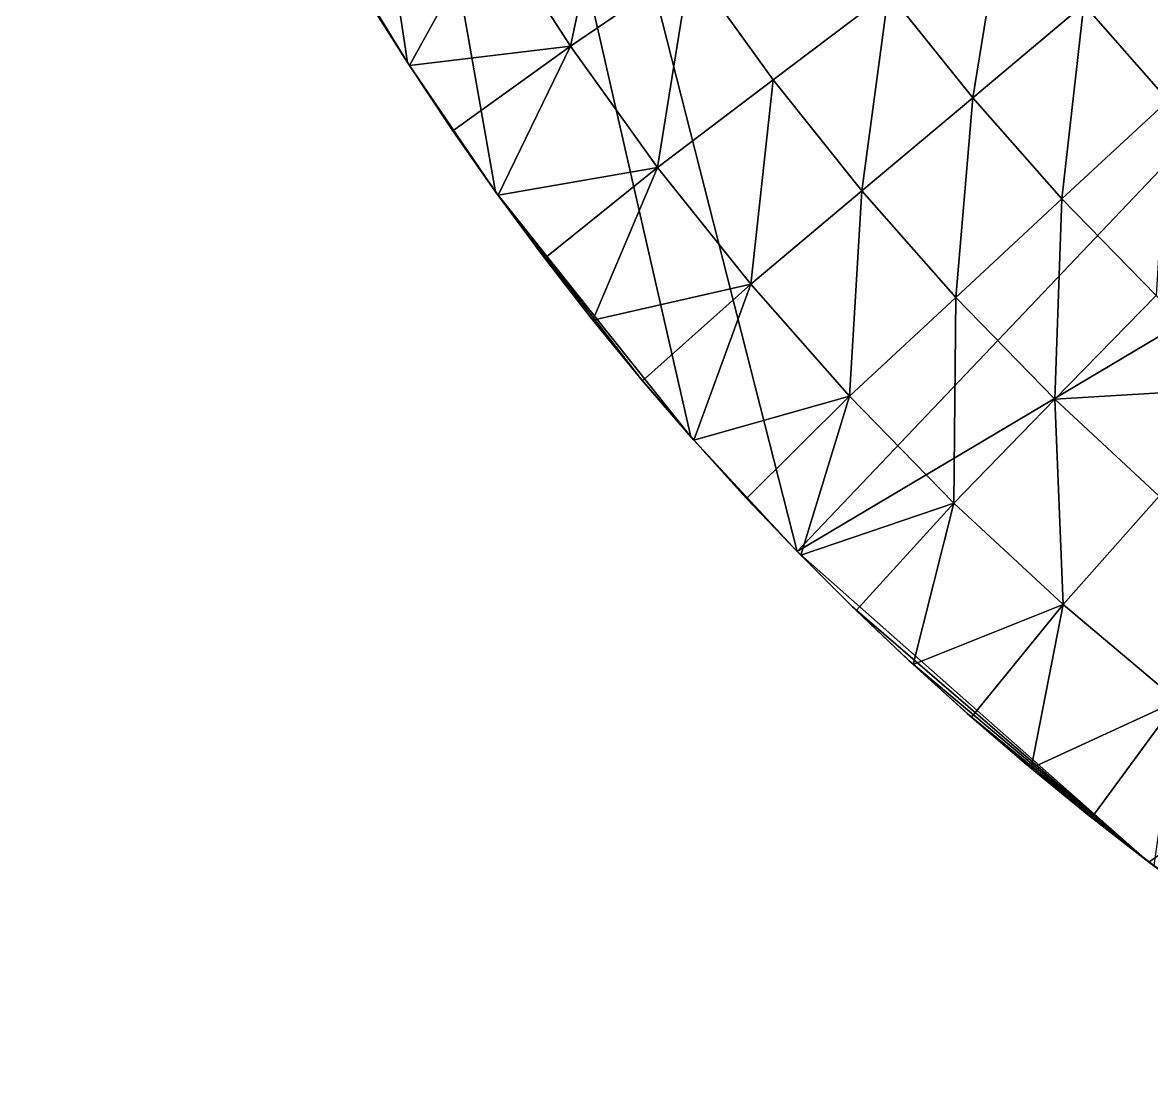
# Model space of a CAD drawing. Header units: millimetres. Extents: x -3250 to 5350, y -3250 to 3250.
# Drawn here: x -3129 to -1960, y -2815 to -1722 of the extents above; entities that cross this region are included whole.
import ezdxf

# ---------------------------------------------------------------- set-up
doc = ezdxf.new("R2010")
doc.units = ezdxf.units.MM
doc.header["$MEASUREMENT"] = 0
doc.layers.add('MESH_3D', color=2, linetype='CONTINUOUS')

msp = doc.modelspace()

# ---------------------------------------------------------------- linework, layer by layer
at = {"layer": 'MESH_3D'}
for points in [[(2150.5, 2436.8, 32500), (-3128.5, 880.2, 32500), (-2326.6, -2269.3, 32500)], [(2150.5, 2436.8, 32500), (-2326.6, -2269.3, 32500), (3105.6, 958, 32500)], [(3105.6, 958, 32500), (-2326.6, -2269.3, 32500), (-1962.4, -2590.7, 32500)], [(3105.6, 958, 32500), (-1962.4, -2590.7, 32500), (-1625, -2814.6, 32500)], [(-3128.5, 880.2, 32500), (-2730.1, -1763.3, 32500), (-2638.8, -1897.2, 32500)], [(-3128.5, 880.2, 32500), (-2436.8, -2150.5, 32500), (-2326.6, -2269.3, 32500)], [(-3128.5, 880.2, 32500), (-2638.8, -1897.2, 32500), (-2436.8, -2150.5, 32500)], [(-3128.5, 880.2, 32500), (-2814.6, -1625, 32500), (-2730.1, -1763.3, 32500)], [(-2561.3, -1746.3, 24800), (-2645.2, -1616.4, 24800), (-2517.2, -1538.2, 24600)], [(-2561.3, -1746.3, 24800), (-2517.2, -1538.2, 24600), (-2437.4, -1661.8, 24600)], [(-2144.9, -1799.8, 24400), (-2232, -1690.7, 24400), (-2112.4, -1600.1, 24200)], [(-2144.9, -1799.8, 24400), (-2112.4, -1600.1, 24200), (-2030, -1703.4, 24200)], [(-2645.2, -1616.4, 24800), (-2728, -1766.5, 25000), (-2771.3, -1697.8, 25000)], [(-2561.3, -1746.3, 24800), (-2728, -1766.5, 25000), (-2645.2, -1616.4, 24800)], [(-2814.6, -1625, 32500), (-2773.2, -1694.7, 32500), (-2730.1, -1763.3, 32500)], [(-1942.6, -1802.5, 24200), (-2030, -1703.4, 24200), (-1874.5, -1654.2, 24000)], [(-2471.1, -1871.8, 24800), (-2561.3, -1746.3, 24800), (-2437.4, -1661.8, 24600)], [(-2471.1, -1871.8, 24800), (-2437.4, -1661.8, 24600), (-2351.5, -1781.2, 24600)], [(-2351.5, -1781.2, 24600), (-2437.4, -1661.8, 24600), (-2232, -1690.7, 24400)], [(-2259.8, -1896.2, 24600), (-2351.5, -1781.2, 24600), (-2232, -1690.7, 24400)], [(-2259.8, -1896.2, 24600), (-2232, -1690.7, 24400), (-2144.9, -1799.8, 24400)], [(-2730.1, -1763.3, 32500), (-2773.2, -1694.7, 32500), (-2771.3, -1697.8, 25000)], [(-2730.1, -1763.3, 32500), (-2771.3, -1697.8, 25000), (-2728, -1766.5, 25000)], [(-2052.5, -1904.5, 24400), (-2144.9, -1799.8, 24400), (-2030, -1703.4, 24200)], [(-2052.5, -1904.5, 24400), (-2030, -1703.4, 24200), (-1942.6, -1802.5, 24200)], [(-2561.3, -1746.3, 24800), (-2683, -1834.1, 25000), (-2728, -1766.5, 25000)], [(-2561.3, -1746.3, 24800), (-2636.3, -1900.6, 25000), (-2683, -1834.1, 25000)], [(-2471.1, -1871.8, 24800), (-2636.3, -1900.6, 25000), (-2561.3, -1746.3, 24800)], [(-2685.3, -1830.8, 32500), (-2730.1, -1763.3, 32500), (-2728, -1766.5, 25000)], [(-2730.1, -1763.3, 32500), (-2685.3, -1830.8, 32500), (-2638.8, -1897.2, 32500)], [(-2685.3, -1830.8, 32500), (-2728, -1766.5, 25000), (-2683, -1834.1, 25000)], [(-2374.7, -1992.6, 24800), (-2471.1, -1871.8, 24800), (-2351.5, -1781.2, 24600)], [(-2374.7, -1992.6, 24800), (-2351.5, -1781.2, 24600), (-2259.8, -1896.2, 24600)], [(-2162.5, -2006.5, 24600), (-2259.8, -1896.2, 24600), (-2144.9, -1799.8, 24400)], [(-2162.5, -2006.5, 24600), (-2144.9, -1799.8, 24400), (-2052.5, -1904.5, 24400)], [(-1955.1, -2004.4, 24400), (-2052.5, -1904.5, 24400), (-1942.6, -1802.5, 24200)], [(-2638.8, -1897.2, 32500), (-2685.3, -1830.8, 32500), (-2683, -1834.1, 25000)], [(-2638.8, -1897.2, 32500), (-2683, -1834.1, 25000), (-2636.3, -1900.6, 25000)], [(-2471.1, -1871.8, 24800), (-2588, -1965.9, 25000), (-2636.3, -1900.6, 25000)], [(-2471.1, -1871.8, 24800), (-2538.1, -2029.9, 25000), (-2588, -1965.9, 25000)], [(-2374.7, -1992.6, 24800), (-2538.1, -2029.9, 25000), (-2471.1, -1871.8, 24800)], [(-2590.7, -1962.4, 32500), (-2638.8, -1897.2, 32500), (-2636.3, -1900.6, 25000)], [(-2638.8, -1897.2, 32500), (-2590.7, -1962.4, 32500), (-2541, -2026.3, 32500)], [(-2638.8, -1897.2, 32500), (-2541, -2026.3, 32500), (-2489.6, -2089.1, 32500)], [(-2638.8, -1897.2, 32500), (-2489.6, -2089.1, 32500), (-2436.8, -2150.5, 32500)], [(-2590.7, -1962.4, 32500), (-2636.3, -1900.6, 25000), (-2588, -1965.9, 25000)], [(-2272.5, -2108.5, 24800), (-2374.7, -1992.6, 24800), (-2259.8, -1896.2, 24600)], [(-2272.5, -2108.5, 24800), (-2259.8, -1896.2, 24600), (-2162.5, -2006.5, 24600)], [(-2059.8, -2111.8, 24600), (-2162.5, -2006.5, 24600), (-2052.5, -1904.5, 24400)], [(-2059.8, -2111.8, 24600), (-2052.5, -1904.5, 24400), (-1955.1, -2004.4, 24400)], [(-2541, -2026.3, 32500), (-2590.7, -1962.4, 32500), (-2588, -1965.9, 25000)], [(-2541, -2026.3, 32500), (-2588, -1965.9, 25000), (-2538.1, -2029.9, 25000)], [(-2374.7, -1992.6, 24800), (-2486.6, -2092.7, 25000), (-2538.1, -2029.9, 25000)], [(-2374.7, -1992.6, 24800), (-2433.6, -2154.1, 25000), (-2486.6, -2092.7, 25000)], [(-2272.5, -2108.5, 24800), (-2433.6, -2154.1, 25000), (-2374.7, -1992.6, 24800)], [(-2164.5, -2219.2, 24800), (-2272.5, -2108.5, 24800), (-2162.5, -2006.5, 24600)], [(-2164.5, -2219.2, 24800), (-2162.5, -2006.5, 24600), (-2059.8, -2111.8, 24600)], [(-2059.8, -2111.8, 24600), (-1955.1, -2004.4, 24400), (-1852.7, -2099.4, 24400)], [(-2489.6, -2089.1, 32500), (-2541, -2026.3, 32500), (-2538.1, -2029.9, 25000)], [(-2489.6, -2089.1, 32500), (-2538.1, -2029.9, 25000), (-2486.6, -2092.7, 25000)], [(-2436.8, -2150.5, 32500), (-2489.6, -2089.1, 32500), (-2486.6, -2092.7, 25000)], [(-2436.8, -2150.5, 32500), (-2486.6, -2092.7, 25000), (-2433.6, -2154.1, 25000)], [(-1952, -2211.9, 24600), (-2059.8, -2111.8, 24600), (-1852.7, -2099.4, 24400)], [(-2272.5, -2108.5, 24800), (-2379, -2214.3, 25000), (-2433.6, -2154.1, 25000)], [(-2272.5, -2108.5, 24800), (-2322.9, -2273, 25000), (-2379, -2214.3, 25000)], [(-2164.5, -2219.2, 24800), (-2322.9, -2273, 25000), (-2272.5, -2108.5, 24800)], [(-2051.2, -2324.3, 24800), (-2164.5, -2219.2, 24800), (-2059.8, -2111.8, 24600)], [(-2051.2, -2324.3, 24800), (-2059.8, -2111.8, 24600), (-1952, -2211.9, 24600)], [(-2382.4, -2210.6, 32500), (-2436.8, -2150.5, 32500), (-2433.6, -2154.1, 25000)], [(-2436.8, -2150.5, 32500), (-2382.4, -2210.6, 32500), (-2326.6, -2269.3, 32500)], [(-2382.4, -2210.6, 32500), (-2433.6, -2154.1, 25000), (-2379, -2214.3, 25000)], [(-2326.6, -2269.3, 32500), (-2382.4, -2210.6, 32500), (-2379, -2214.3, 25000)], [(-2326.6, -2269.3, 32500), (-2379, -2214.3, 25000), (-2322.9, -2273, 25000)], [(-2164.5, -2219.2, 24800), (-2265.4, -2330.3, 25000), (-2322.9, -2273, 25000)], [(-2164.5, -2219.2, 24800), (-2206.5, -2386.2, 25000), (-2265.4, -2330.3, 25000)], [(-2051.2, -2324.3, 24800), (-2206.5, -2386.2, 25000), (-2164.5, -2219.2, 24800)], [(-1932.8, -2423.7, 24800), (-2051.2, -2324.3, 24800), (-1952, -2211.9, 24600)], [(-2269.3, -2326.6, 32500), (-2326.6, -2269.3, 32500), (-2322.9, -2273, 25000)], [(-1962.4, -2590.7, 32500), (-2326.6, -2269.3, 32500), (-2269.3, -2326.6, 32500)], [(-2269.3, -2326.6, 32500), (-2322.9, -2273, 25000), (-2265.4, -2330.3, 25000)], [(-2051.2, -2324.3, 24800), (-2146.2, -2440.6, 25000), (-2206.5, -2386.2, 25000)], [(-2051.2, -2324.3, 24800), (-2084.5, -2493.4, 25000), (-2146.2, -2440.6, 25000)], [(-1932.8, -2423.7, 24800), (-2084.5, -2493.4, 25000), (-2051.2, -2324.3, 24800)], [(-2210.6, -2382.4, 32500), (-2269.3, -2326.6, 32500), (-2265.4, -2330.3, 25000)], [(-1962.4, -2590.7, 32500), (-2269.3, -2326.6, 32500), (-2210.6, -2382.4, 32500)], [(-2210.6, -2382.4, 32500), (-2265.4, -2330.3, 25000), (-2206.5, -2386.2, 25000)], [(-2150.5, -2436.8, 32500), (-2210.6, -2382.4, 32500), (-2206.5, -2386.2, 25000)], [(-1962.4, -2590.7, 32500), (-2210.6, -2382.4, 32500), (-2150.5, -2436.8, 32500)], [(-2150.5, -2436.8, 32500), (-2206.5, -2386.2, 25000), (-2146.2, -2440.6, 25000)], [(-1932.8, -2423.7, 24800), (-2021.6, -2544.7, 25000), (-2084.5, -2493.4, 25000)], [(-1932.8, -2423.7, 24800), (-1957.4, -2594.4, 25000), (-2021.6, -2544.7, 25000)], [(-2089.1, -2489.6, 32500), (-2150.5, -2436.8, 32500), (-2146.2, -2440.6, 25000)], [(-1962.4, -2590.7, 32500), (-2150.5, -2436.8, 32500), (-2089.1, -2489.6, 32500)], [(-2089.1, -2489.6, 32500), (-2146.2, -2440.6, 25000), (-2084.5, -2493.4, 25000)], [(-2026.3, -2541, 32500), (-2089.1, -2489.6, 32500), (-2084.5, -2493.4, 25000)], [(-1962.4, -2590.7, 32500), (-2089.1, -2489.6, 32500), (-2026.3, -2541, 32500)], [(-2026.3, -2541, 32500), (-2084.5, -2493.4, 25000), (-2021.6, -2544.7, 25000)], [(-1962.4, -2590.7, 32500), (-2026.3, -2541, 32500), (-2021.6, -2544.7, 25000)], [(-1962.4, -2590.7, 32500), (-2021.6, -2544.7, 25000), (-1957.4, -2594.4, 25000)], [(-1897.2, -2638.8, 32500), (-1962.4, -2590.7, 32500), (-1957.4, -2594.4, 25000)], [(-1625, -2814.6, 32500), (-1962.4, -2590.7, 32500), (-1897.2, -2638.8, 32500)]]:
    msp.add_3dface(points, dxfattribs=at)

doc.saveas('drawing.dxf')
